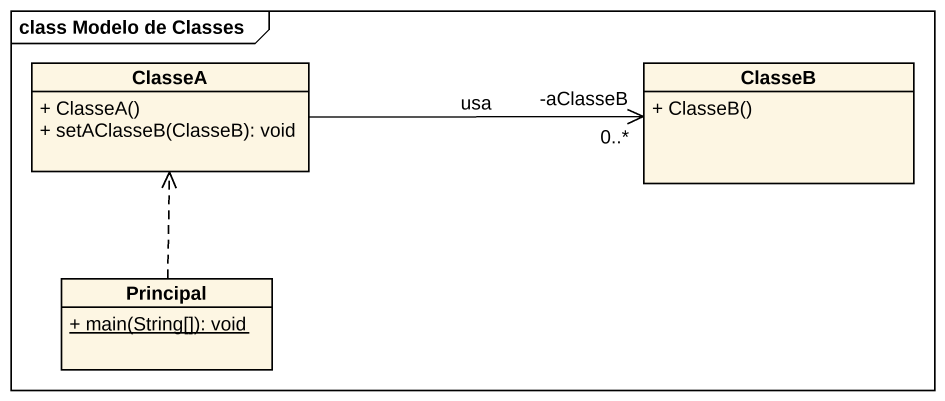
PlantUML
@startuml
mainframe class Modelo de Classes
hide circle
hide empty members
skinparam classAttributeIconSize 0
class ClasseA {
  + ClasseA()
  + setAClasseB(ClasseB): void
}
class ClasseB {
  + ClasseB()
}
class Principal {
  {static} + main(String[]): void
}
ClasseA -right-> "-aClasseB\n0..*" ClasseB : usa
Principal .up.> ClasseA
@enduml
